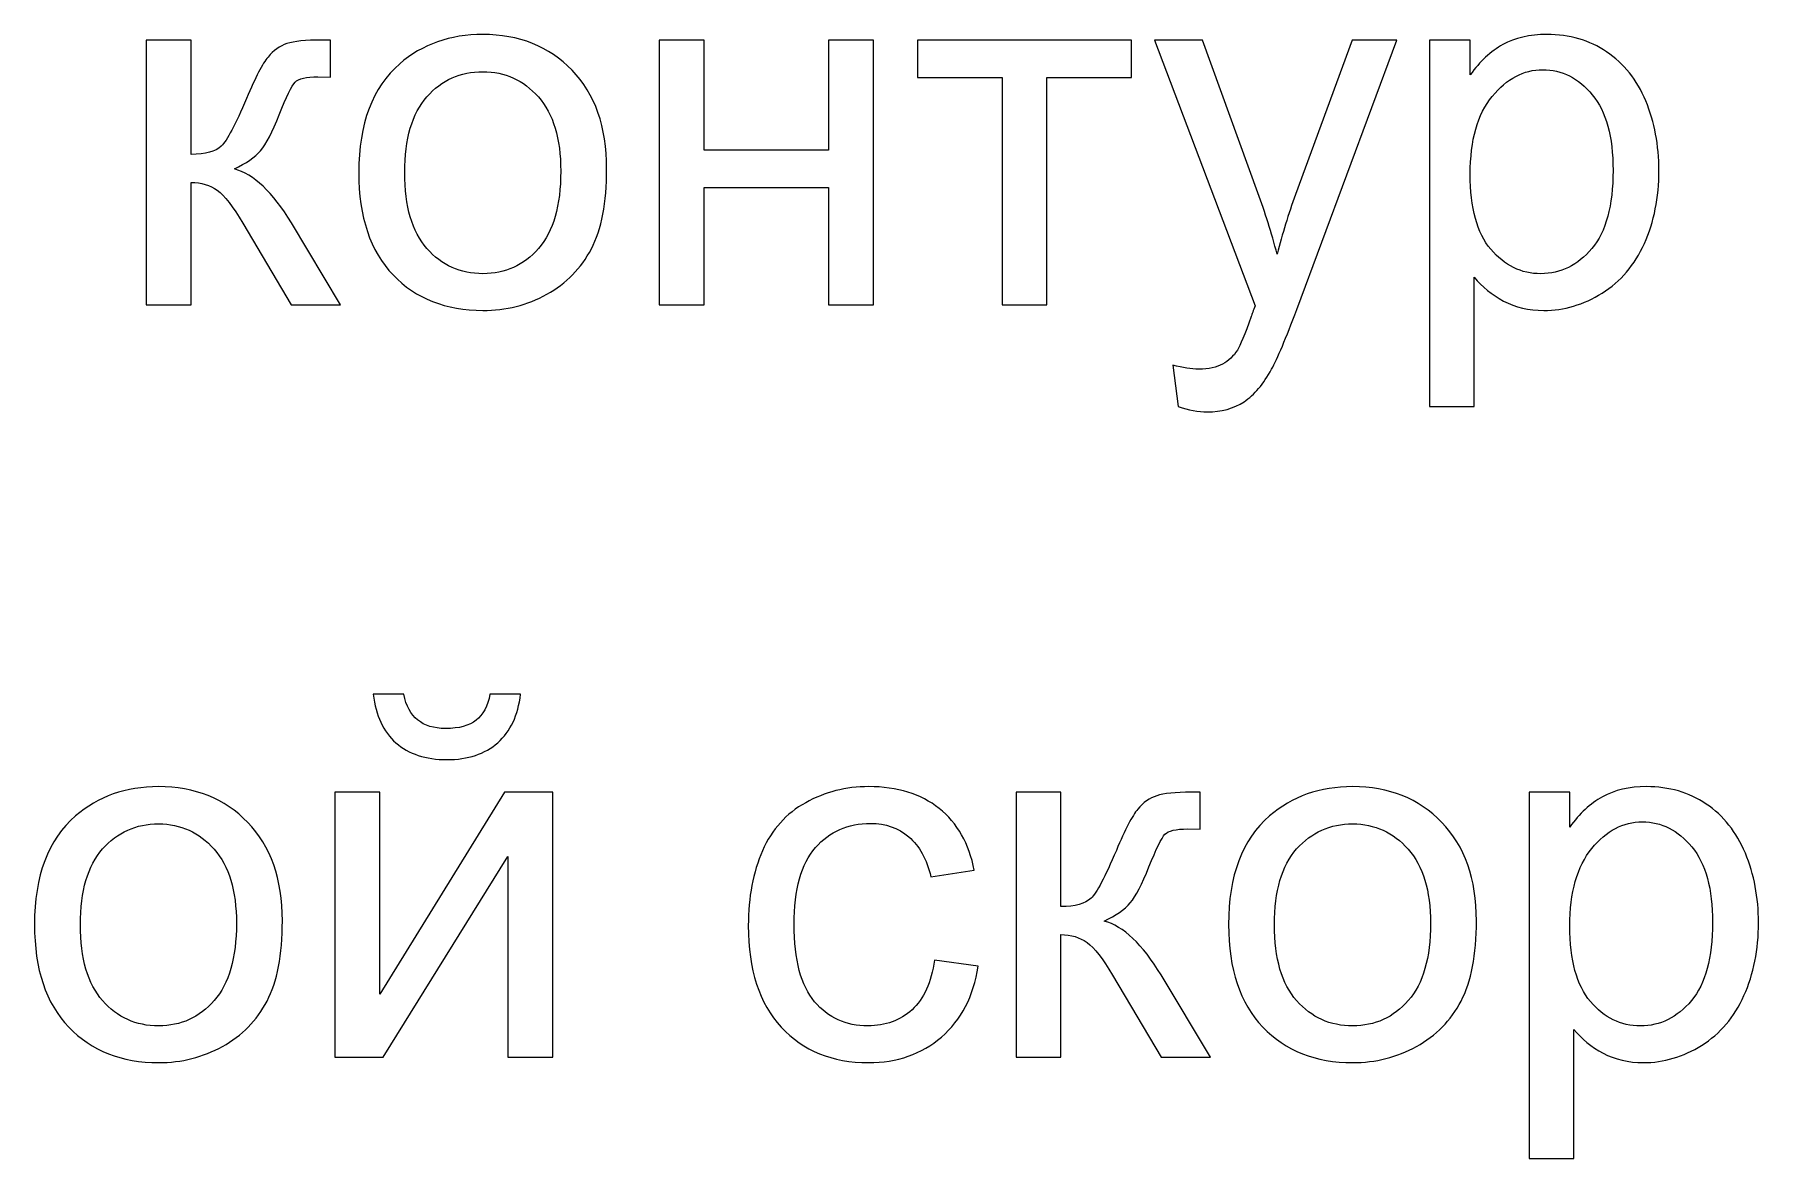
# Model space of a CAD drawing. Header units: millimetres. Extents: x -421 to 418, y -426 to 431.
# Drawn here: x -7.79 to 27.34, y 406.3 to 429.2 of the extents above; entities that cross this region are included whole.
import ezdxf

# ---------------------------------------------------------------- set-up
doc = ezdxf.new("R2010")
doc.units = ezdxf.units.MM
doc.header["$MEASUREMENT"] = 0
doc.layers.add('layer 1', color=7, linetype='Continuous')

msp = doc.modelspace()

# ---------------------------------------------------------------- linework, layer by layer
at = {"layer": 'layer 1', "color": 250}
for points, knots in [([(-5.5073, 429.0845), (-5.5073, 429.0845), (-4.593, 429.0845), (-4.593, 429.0845), (-4.593, 429.0845), (-4.593, 429.0845), (-4.593, 426.757), (-4.593, 426.757), (-4.593, 426.757), (-4.302, 426.757), (-4.0977, 426.8124), (-3.9799, 426.925), (-3.9799, 426.925), (-3.8639, 427.0358), (-3.6924, 427.3596), (-3.4639, 427.8982), (-3.4639, 427.8982), (-3.2838, 428.3242), (-3.1383, 428.6048), (-3.0275, 428.7399), (-3.0275, 428.7399), (-2.9149, 428.8749), (-2.7867, 428.9667), (-2.6413, 429.0135), (-2.6413, 429.0135), (-2.4941, 429.0602), (-2.2603, 429.0845), (-1.9399, 429.0845), (-1.9399, 429.0845), (-1.9399, 429.0845), (-1.7563, 429.0845), (-1.7563, 429.0845), (-1.7563, 429.0845), (-1.7563, 429.0845), (-1.7563, 428.3312), (-1.7563, 428.3312), (-1.7563, 428.3312), (-1.7563, 428.3312), (-2.0109, 428.3364), (-2.0109, 428.3364), (-2.0109, 428.3364), (-2.2516, 428.3364), (-2.4058, 428.3), (-2.4733, 428.229), (-2.4733, 428.229), (-2.5443, 428.1545), (-2.6534, 427.9329), (-2.7989, 427.564), (-2.7989, 427.564), (-2.9374, 427.2107), (-3.0638, 426.9665), (-3.1798, 426.8315), (-3.1798, 426.8315), (-3.2941, 426.6964), (-3.4725, 426.5734), (-3.7132, 426.4609), (-3.7132, 426.4609), (-3.3201, 426.3552), (-2.9322, 425.9898), (-2.5512, 425.3629), (-2.5512, 425.3629), (-2.5512, 425.3629), (-1.5485, 423.6918), (-1.5485, 423.6918), (-1.5485, 423.6918), (-1.5485, 423.6918), (-2.553, 423.6918), (-2.553, 423.6918), (-2.553, 423.6918), (-2.553, 423.6918), (-3.5418, 425.3577), (-3.5418, 425.3577), (-3.5418, 425.3577), (-3.7409, 425.6954), (-3.9141, 425.9171), (-4.0613, 426.0245), (-4.0613, 426.0245), (-4.2102, 426.1318), (-4.3869, 426.1855), (-4.593, 426.1855), (-4.593, 426.1855), (-4.593, 426.1855), (-4.593, 423.6918), (-4.593, 423.6918), (-4.593, 423.6918), (-4.593, 423.6918), (-5.5073, 423.6918), (-5.5073, 423.6918), (-5.5073, 423.6918), (-5.5073, 423.6918), (-5.5073, 429.0845), (-5.5073, 429.0845)], [0, 0, 0, 0, 0.0416667, 0.0416667, 0.0416667, 0.0416667, 0.0833333, 0.0833333, 0.0833333, 0.0833333, 0.125, 0.125, 0.125, 0.125, 0.1666667, 0.1666667, 0.1666667, 0.1666667, 0.2083333, 0.2083333, 0.2083333, 0.2083333, 0.25, 0.25, 0.25, 0.25, 0.2916667, 0.2916667, 0.2916667, 0.2916667, 0.3333333, 0.3333333, 0.3333333, 0.3333333, 0.375, 0.375, 0.375, 0.375, 0.4166667, 0.4166667, 0.4166667, 0.4166667, 0.4583333, 0.4583333, 0.4583333, 0.4583333, 0.5, 0.5, 0.5, 0.5, 0.5416667, 0.5416667, 0.5416667, 0.5416667, 0.5833333, 0.5833333, 0.5833333, 0.5833333, 0.625, 0.625, 0.625, 0.625, 0.6666667, 0.6666667, 0.6666667, 0.6666667, 0.7083333, 0.7083333, 0.7083333, 0.7083333, 0.75, 0.75, 0.75, 0.75, 0.7916667, 0.7916667, 0.7916667, 0.7916667, 0.8333333, 0.8333333, 0.8333333, 0.8333333, 0.875, 0.875, 0.875, 0.875, 0.9166667, 0.9166667, 0.9166667, 0.9166667, 1, 1, 1, 1]), ([(-1.1779, 426.3881), (-1.1779, 427.3839), (-0.9008, 428.1216), (-0.3449, 428.6013), (-0.3449, 428.6013), (0.1174, 428.9996), (0.6837, 429.1988), (1.3504, 429.1988), (1.3504, 429.1988), (2.0899, 429.1988), (2.696, 428.9563), (3.167, 428.4714), (3.167, 428.4714), (3.6364, 427.9883), (3.8719, 427.3181), (3.8719, 426.4643), (3.8719, 426.4643), (3.8719, 425.7716), (3.768, 425.2279), (3.5602, 424.8313), (3.5602, 424.8313), (3.3523, 424.4347), (3.0493, 424.1265), (2.651, 423.9065), (2.651, 423.9065), (2.2544, 423.6866), (1.8197, 423.5775), (1.3504, 423.5775), (1.3504, 423.5775), (0.5954, 423.5775), (-0.0142, 423.8182), (-0.48, 424.3014), (-0.48, 424.3014), (-0.9459, 424.7845), (-1.1779, 425.4807), (-1.1779, 426.3881)], [0, 0, 0, 0, 0.1, 0.1, 0.1, 0.1, 0.2, 0.2, 0.2, 0.2, 0.3, 0.3, 0.3, 0.3, 0.4, 0.4, 0.4, 0.4, 0.5, 0.5, 0.5, 0.5, 0.6, 0.6, 0.6, 0.6, 0.7, 0.7, 0.7, 0.7, 0.8, 0.8, 0.8, 0.8, 1, 1, 1, 1]), ([(4.9438, 429.0845), (4.9438, 429.0845), (5.8581, 429.0845), (5.8581, 429.0845), (5.8581, 429.0845), (5.8581, 429.0845), (5.8581, 426.8401), (5.8581, 426.8401), (5.8581, 426.8401), (5.8581, 426.8401), (8.3934, 426.8401), (8.3934, 426.8401), (8.3934, 426.8401), (8.3934, 426.8401), (8.3934, 429.0845), (8.3934, 429.0845), (8.3934, 429.0845), (8.3934, 429.0845), (9.3078, 429.0845), (9.3078, 429.0845), (9.3078, 429.0845), (9.3078, 429.0845), (9.3078, 423.6918), (9.3078, 423.6918), (9.3078, 423.6918), (9.3078, 423.6918), (8.3934, 423.6918), (8.3934, 423.6918), (8.3934, 423.6918), (8.3934, 423.6918), (8.3934, 426.0816), (8.3934, 426.0816), (8.3934, 426.0816), (8.3934, 426.0816), (5.8581, 426.0816), (5.8581, 426.0816), (5.8581, 426.0816), (5.8581, 426.0816), (5.8581, 423.6918), (5.8581, 423.6918), (5.8581, 423.6918), (5.8581, 423.6918), (4.9438, 423.6918), (4.9438, 423.6918), (4.9438, 423.6918), (4.9438, 423.6918), (4.9438, 429.0845), (4.9438, 429.0845)], [0, 0, 0, 0, 0.0769231, 0.0769231, 0.0769231, 0.0769231, 0.1538462, 0.1538462, 0.1538462, 0.1538462, 0.2307692, 0.2307692, 0.2307692, 0.2307692, 0.3076923, 0.3076923, 0.3076923, 0.3076923, 0.3846154, 0.3846154, 0.3846154, 0.3846154, 0.4615385, 0.4615385, 0.4615385, 0.4615385, 0.5384615, 0.5384615, 0.5384615, 0.5384615, 0.6153846, 0.6153846, 0.6153846, 0.6153846, 0.6923077, 0.6923077, 0.6923077, 0.6923077, 0.7692308, 0.7692308, 0.7692308, 0.7692308, 0.8461538, 0.8461538, 0.8461538, 0.8461538, 1, 1, 1, 1]), ([(10.2031, 429.0845), (10.2031, 429.0845), (14.5671, 429.0845), (14.5671, 429.0845), (14.5671, 429.0845), (14.5671, 429.0845), (14.5671, 428.326), (14.5671, 428.326), (14.5671, 428.326), (14.5671, 428.326), (12.8423, 428.326), (12.8423, 428.326), (12.8423, 428.326), (12.8423, 428.326), (12.8423, 423.6918), (12.8423, 423.6918), (12.8423, 423.6918), (12.8423, 423.6918), (11.9279, 423.6918), (11.9279, 423.6918), (11.9279, 423.6918), (11.9279, 423.6918), (11.9279, 428.326), (11.9279, 428.326), (11.9279, 428.326), (11.9279, 428.326), (10.2031, 428.326), (10.2031, 428.326), (10.2031, 428.326), (10.2031, 428.326), (10.2031, 429.0845), (10.2031, 429.0845)], [0, 0, 0, 0, 0.1111111, 0.1111111, 0.1111111, 0.1111111, 0.2222222, 0.2222222, 0.2222222, 0.2222222, 0.3333333, 0.3333333, 0.3333333, 0.3333333, 0.4444444, 0.4444444, 0.4444444, 0.4444444, 0.5555556, 0.5555556, 0.5555556, 0.5555556, 0.6666667, 0.6666667, 0.6666667, 0.6666667, 0.7777778, 0.7777778, 0.7777778, 0.7777778, 1, 1, 1, 1]), ([(15.5144, 421.6189), (15.5144, 421.6189), (15.4105, 422.464), (15.4105, 422.464), (15.4105, 422.464), (15.6114, 422.4103), (15.7846, 422.3826), (15.9335, 422.3826), (15.9335, 422.3826), (16.1378, 422.3826), (16.3006, 422.4172), (16.4218, 422.4848), (16.4218, 422.4848), (16.5448, 422.5523), (16.6452, 422.6476), (16.7232, 422.7688), (16.7232, 422.7688), (16.7803, 422.8606), (16.8738, 423.0874), (17.002, 423.4511), (17.002, 423.4511), (17.0193, 423.5013), (17.0453, 423.5758), (17.0834, 423.6745), (17.0834, 423.6745), (17.0834, 423.6745), (15.0364, 429.0845), (15.0364, 429.0845), (15.0364, 429.0845), (15.0364, 429.0845), (16.0132, 429.0845), (16.0132, 429.0845), (16.0132, 429.0845), (16.0132, 429.0845), (17.1388, 425.9708), (17.1388, 425.9708), (17.1388, 425.9708), (17.286, 425.5777), (17.4159, 425.1621), (17.5319, 424.7257), (17.5319, 424.7257), (17.6375, 425.1361), (17.7622, 425.5413), (17.9077, 425.9396), (17.9077, 425.9396), (17.9077, 425.9396), (19.0576, 429.0845), (19.0576, 429.0845), (19.0576, 429.0845), (19.0576, 429.0845), (19.9702, 429.0845), (19.9702, 429.0845), (19.9702, 429.0845), (19.9702, 429.0845), (17.9319, 423.5983), (17.9319, 423.5983), (17.9319, 423.5983), (17.712, 423.0078), (17.5406, 422.6025), (17.4176, 422.3791), (17.4176, 422.3791), (17.2548, 422.0795), (17.0678, 421.8596), (16.8582, 421.7193), (16.8582, 421.7193), (16.647, 421.5791), (16.3959, 421.5098), (16.1049, 421.5098), (16.1049, 421.5098), (15.9283, 421.5098), (15.7309, 421.5462), (15.5144, 421.6189)], [0, 0, 0, 0, 0.0526316, 0.0526316, 0.0526316, 0.0526316, 0.1052632, 0.1052632, 0.1052632, 0.1052632, 0.1578947, 0.1578947, 0.1578947, 0.1578947, 0.2105263, 0.2105263, 0.2105263, 0.2105263, 0.2631579, 0.2631579, 0.2631579, 0.2631579, 0.3157895, 0.3157895, 0.3157895, 0.3157895, 0.3684211, 0.3684211, 0.3684211, 0.3684211, 0.4210526, 0.4210526, 0.4210526, 0.4210526, 0.4736842, 0.4736842, 0.4736842, 0.4736842, 0.5263158, 0.5263158, 0.5263158, 0.5263158, 0.5789474, 0.5789474, 0.5789474, 0.5789474, 0.6315789, 0.6315789, 0.6315789, 0.6315789, 0.6842105, 0.6842105, 0.6842105, 0.6842105, 0.7368421, 0.7368421, 0.7368421, 0.7368421, 0.7894737, 0.7894737, 0.7894737, 0.7894737, 0.8421053, 0.8421053, 0.8421053, 0.8421053, 0.8947368, 0.8947368, 0.8947368, 0.8947368, 1, 1, 1, 1]), ([(20.6352, 421.6241), (20.6352, 421.6241), (20.6352, 429.0845), (20.6352, 429.0845), (20.6352, 429.0845), (20.6352, 429.0845), (21.4664, 429.0845), (21.4664, 429.0845), (21.4664, 429.0845), (21.4664, 429.0845), (21.4664, 428.3762), (21.4664, 428.3762), (21.4664, 428.3762), (21.6621, 428.6498), (21.8838, 428.8559), (22.1314, 428.9927), (22.1314, 428.9927), (22.3773, 429.1295), (22.6769, 429.1988), (23.0285, 429.1988), (23.0285, 429.1988), (23.4891, 429.1988), (23.8943, 429.081), (24.2459, 428.8438), (24.2459, 428.8438), (24.5974, 428.6082), (24.8624, 428.274), (25.0425, 427.8445), (25.0425, 427.8445), (25.2208, 427.4133), (25.3109, 426.9423), (25.3109, 426.428), (25.3109, 426.428), (25.3109, 425.879), (25.2122, 425.3837), (25.0148, 424.9421), (25.0148, 424.9421), (24.8173, 424.5023), (24.5299, 424.1646), (24.1524, 423.929), (24.1524, 423.929), (23.7766, 423.6953), (23.38, 423.5775), (22.9644, 423.5775), (22.9644, 423.5775), (22.6596, 423.5775), (22.386, 423.6416), (22.1453, 423.7697), (22.1453, 423.7697), (21.9028, 423.8979), (21.7054, 424.0589), (21.5495, 424.2546), (21.5495, 424.2546), (21.5495, 424.2546), (21.5495, 421.6241), (21.5495, 421.6241), (21.5495, 421.6241), (21.5495, 421.6241), (20.6352, 421.6241), (20.6352, 421.6241)], [0, 0, 0, 0, 0.0625, 0.0625, 0.0625, 0.0625, 0.125, 0.125, 0.125, 0.125, 0.1875, 0.1875, 0.1875, 0.1875, 0.25, 0.25, 0.25, 0.25, 0.3125, 0.3125, 0.3125, 0.3125, 0.375, 0.375, 0.375, 0.375, 0.4375, 0.4375, 0.4375, 0.4375, 0.5, 0.5, 0.5, 0.5, 0.5625, 0.5625, 0.5625, 0.5625, 0.625, 0.625, 0.625, 0.625, 0.6875, 0.6875, 0.6875, 0.6875, 0.75, 0.75, 0.75, 0.75, 0.8125, 0.8125, 0.8125, 0.8125, 0.875, 0.875, 0.875, 0.875, 1, 1, 1, 1]), ([(-0.2428, 426.3864), (-0.2428, 425.6972), (-0.0921, 425.1811), (0.2092, 424.84), (0.2092, 424.84), (0.5123, 424.4971), (0.8915, 424.3256), (1.3504, 424.3256), (1.3504, 424.3256), (1.8042, 424.3256), (2.1817, 424.4971), (2.4847, 424.8417), (2.4847, 424.8417), (2.7861, 425.1863), (2.9367, 425.711), (2.9367, 426.4158), (2.9367, 426.4158), (2.9367, 427.0808), (2.7843, 427.5848), (2.4813, 427.9259), (2.4813, 427.9259), (2.1782, 428.2688), (1.8007, 428.4403), (1.3504, 428.4403), (1.3504, 428.4403), (0.8915, 428.4403), (0.5123, 428.2705), (0.2092, 427.9294), (0.2092, 427.9294), (-0.0921, 427.5882), (-0.2428, 427.0739), (-0.2428, 426.3864)], [0, 0, 0, 0, 0.1111111, 0.1111111, 0.1111111, 0.1111111, 0.2222222, 0.2222222, 0.2222222, 0.2222222, 0.3333333, 0.3333333, 0.3333333, 0.3333333, 0.4444444, 0.4444444, 0.4444444, 0.4444444, 0.5555556, 0.5555556, 0.5555556, 0.5555556, 0.6666667, 0.6666667, 0.6666667, 0.6666667, 0.7777778, 0.7777778, 0.7777778, 0.7777778, 1, 1, 1, 1]), ([(21.4664, 426.3552), (21.4664, 425.6643), (21.6067, 425.1534), (21.8855, 424.8226), (21.8855, 424.8226), (22.166, 424.4919), (22.5055, 424.3256), (22.9038, 424.3256), (22.9038, 424.3256), (23.309, 424.3256), (23.6553, 424.4971), (23.9428, 424.84), (23.9428, 424.84), (24.232, 425.1828), (24.3758, 425.7128), (24.3758, 426.4314), (24.3758, 426.4314), (24.3758, 427.1172), (24.2355, 427.6298), (23.9532, 427.971), (23.9532, 427.971), (23.6709, 428.3121), (23.335, 428.4818), (22.9436, 428.4818), (22.9436, 428.4818), (22.5557, 428.4818), (22.2128, 428.3), (21.9149, 427.9381), (21.9149, 427.9381), (21.6153, 427.5744), (21.4664, 427.0479), (21.4664, 426.3552)], [0, 0, 0, 0, 0.1111111, 0.1111111, 0.1111111, 0.1111111, 0.2222222, 0.2222222, 0.2222222, 0.2222222, 0.3333333, 0.3333333, 0.3333333, 0.3333333, 0.4444444, 0.4444444, 0.4444444, 0.4444444, 0.5555556, 0.5555556, 0.5555556, 0.5555556, 0.6666667, 0.6666667, 0.6666667, 0.6666667, 0.7777778, 0.7777778, 0.7777778, 0.7777778, 1, 1, 1, 1])]:
    msp.add_open_spline(points, degree=3, knots=knots, dxfattribs=at)
at = {"layer": 'layer 1', "color": 242}
for points, knots in [([(1.4951, 415.7582), (1.4951, 415.7582), (2.1185, 415.7582), (2.1185, 415.7582), (2.1185, 415.7582), (2.0683, 415.3305), (1.9124, 415.0015), (1.6527, 414.7729), (1.6527, 414.7729), (1.3929, 414.5426), (1.0483, 414.4283), (0.6171, 414.4283), (0.6171, 414.4283), (0.1842, 414.4283), (-0.1622, 414.5426), (-0.4202, 414.7694), (-0.4202, 414.7694), (-0.6783, 414.998), (-0.8341, 415.327), (-0.8843, 415.7582), (-0.8843, 415.7582), (-0.8843, 415.7582), (-0.2609, 415.7582), (-0.2609, 415.7582), (-0.2609, 415.7582), (-0.2142, 415.5245), (-0.1189, 415.3496), (0.0214, 415.2353), (0.0214, 415.2353), (0.1616, 415.1192), (0.3521, 415.0621), (0.5894, 415.0621), (0.5894, 415.0621), (0.8647, 415.0621), (1.0725, 415.1175), (1.2128, 415.2301), (1.2128, 415.2301), (1.3531, 415.3409), (1.4483, 415.5175), (1.4951, 415.7582)], [0, 0, 0, 0, 0.0909091, 0.0909091, 0.0909091, 0.0909091, 0.1818182, 0.1818182, 0.1818182, 0.1818182, 0.2727273, 0.2727273, 0.2727273, 0.2727273, 0.3636364, 0.3636364, 0.3636364, 0.3636364, 0.4545455, 0.4545455, 0.4545455, 0.4545455, 0.5454545, 0.5454545, 0.5454545, 0.5454545, 0.6363636, 0.6363636, 0.6363636, 0.6363636, 0.7272727, 0.7272727, 0.7272727, 0.7272727, 0.8181818, 0.8181818, 0.8181818, 0.8181818, 1, 1, 1, 1]), ([(-7.7853, 411.0669), (-7.7853, 412.0627), (-7.5082, 412.8004), (-6.9523, 413.2801), (-6.9523, 413.2801), (-6.49, 413.6784), (-5.9237, 413.8776), (-5.257, 413.8776), (-5.257, 413.8776), (-4.5175, 413.8776), (-3.9114, 413.6351), (-3.4404, 413.1502), (-3.4404, 413.1502), (-2.971, 412.6671), (-2.7355, 411.9969), (-2.7355, 411.1431), (-2.7355, 411.1431), (-2.7355, 410.4504), (-2.8394, 409.9067), (-3.0472, 409.5101), (-3.0472, 409.5101), (-3.2551, 409.1135), (-3.5581, 408.8053), (-3.9564, 408.5853), (-3.9564, 408.5853), (-4.353, 408.3654), (-4.7877, 408.2563), (-5.257, 408.2563), (-5.257, 408.2563), (-6.012, 408.2563), (-6.6216, 408.497), (-7.0874, 408.9802), (-7.0874, 408.9802), (-7.5533, 409.4633), (-7.7853, 410.1595), (-7.7853, 411.0669)], [0, 0, 0, 0, 0.1, 0.1, 0.1, 0.1, 0.2, 0.2, 0.2, 0.2, 0.3, 0.3, 0.3, 0.3, 0.4, 0.4, 0.4, 0.4, 0.5, 0.5, 0.5, 0.5, 0.6, 0.6, 0.6, 0.6, 0.7, 0.7, 0.7, 0.7, 0.8, 0.8, 0.8, 0.8, 1, 1, 1, 1]), ([(10.5504, 410.3448), (10.5504, 410.3448), (11.4439, 410.2201), (11.4439, 410.2201), (11.4439, 410.2201), (11.3452, 409.6053), (11.0959, 409.1256), (10.6924, 408.7776), (10.6924, 408.7776), (10.2889, 408.4295), (9.7918, 408.2563), (9.2048, 408.2563), (9.2048, 408.2563), (8.4688, 408.2563), (7.8765, 408.497), (7.4297, 408.9784), (7.4297, 408.9784), (6.9812, 409.4599), (6.7578, 410.1491), (6.7578, 411.0462), (6.7578, 411.0462), (6.7578, 411.628), (6.8548, 412.1354), (7.047, 412.5718), (7.047, 412.5718), (7.2392, 413.0065), (7.5319, 413.3338), (7.9268, 413.5503), (7.9268, 413.5503), (8.3199, 413.7685), (8.7476, 413.8776), (9.2117, 413.8776), (9.2117, 413.8776), (9.7953, 413.8776), (10.275, 413.7304), (10.6456, 413.4342), (10.6456, 413.4342), (11.0179, 413.1381), (11.2569, 412.7173), (11.3608, 412.1735), (11.3608, 412.1735), (11.3608, 412.1735), (10.4776, 412.0384), (10.4776, 412.0384), (10.4776, 412.0384), (10.3928, 412.4004), (10.2438, 412.6723), (10.0274, 412.8558), (10.0274, 412.8558), (9.8126, 413.0377), (9.5529, 413.1294), (9.2481, 413.1294), (9.2481, 413.1294), (8.7874, 413.1294), (8.4134, 412.9649), (8.1242, 412.6359), (8.1242, 412.6359), (7.8367, 412.3051), (7.693, 411.7856), (7.693, 411.0721), (7.693, 411.0721), (7.693, 410.3483), (7.8315, 409.8235), (8.1086, 409.4962), (8.1086, 409.4962), (8.3874, 409.1689), (8.7493, 409.0044), (9.1944, 409.0044), (9.1944, 409.0044), (9.5546, 409.0044), (9.8542, 409.1135), (10.0932, 409.3335), (10.0932, 409.3335), (10.3339, 409.5517), (10.4863, 409.8893), (10.5504, 410.3448)], [0, 0, 0, 0, 0.05, 0.05, 0.05, 0.05, 0.1, 0.1, 0.1, 0.1, 0.15, 0.15, 0.15, 0.15, 0.2, 0.2, 0.2, 0.2, 0.25, 0.25, 0.25, 0.25, 0.3, 0.3, 0.3, 0.3, 0.35, 0.35, 0.35, 0.35, 0.4, 0.4, 0.4, 0.4, 0.45, 0.45, 0.45, 0.45, 0.5, 0.5, 0.5, 0.5, 0.55, 0.55, 0.55, 0.55, 0.6, 0.6, 0.6, 0.6, 0.65, 0.65, 0.65, 0.65, 0.7, 0.7, 0.7, 0.7, 0.75, 0.75, 0.75, 0.75, 0.8, 0.8, 0.8, 0.8, 0.85, 0.85, 0.85, 0.85, 0.9, 0.9, 0.9, 0.9, 1, 1, 1, 1]), ([(16.5423, 411.0669), (16.5423, 412.0627), (16.8194, 412.8004), (17.3753, 413.2801), (17.3753, 413.2801), (17.8376, 413.6784), (18.4039, 413.8776), (19.0706, 413.8776), (19.0706, 413.8776), (19.8101, 413.8776), (20.4162, 413.6351), (20.8872, 413.1502), (20.8872, 413.1502), (21.3566, 412.6671), (21.5921, 411.9969), (21.5921, 411.1431), (21.5921, 411.1431), (21.5921, 410.4504), (21.4882, 409.9067), (21.2804, 409.5101), (21.2804, 409.5101), (21.0725, 409.1135), (20.7695, 408.8053), (20.3712, 408.5853), (20.3712, 408.5853), (19.9746, 408.3654), (19.5399, 408.2563), (19.0706, 408.2563), (19.0706, 408.2563), (18.3156, 408.2563), (17.706, 408.497), (17.2402, 408.9802), (17.2402, 408.9802), (16.7743, 409.4633), (16.5423, 410.1595), (16.5423, 411.0669)], [0, 0, 0, 0, 0.1, 0.1, 0.1, 0.1, 0.2, 0.2, 0.2, 0.2, 0.3, 0.3, 0.3, 0.3, 0.4, 0.4, 0.4, 0.4, 0.5, 0.5, 0.5, 0.5, 0.6, 0.6, 0.6, 0.6, 0.7, 0.7, 0.7, 0.7, 0.8, 0.8, 0.8, 0.8, 1, 1, 1, 1]), ([(22.664, 406.3029), (22.664, 406.3029), (22.664, 413.7633), (22.664, 413.7633), (22.664, 413.7633), (22.664, 413.7633), (23.4952, 413.7633), (23.4952, 413.7633), (23.4952, 413.7633), (23.4952, 413.7633), (23.4952, 413.055), (23.4952, 413.055), (23.4952, 413.055), (23.6909, 413.3286), (23.9126, 413.5347), (24.1602, 413.6715), (24.1602, 413.6715), (24.4061, 413.8083), (24.7057, 413.8776), (25.0573, 413.8776), (25.0573, 413.8776), (25.5179, 413.8776), (25.9231, 413.7598), (26.2747, 413.5226), (26.2747, 413.5226), (26.6262, 413.287), (26.8912, 412.9528), (27.0713, 412.5233), (27.0713, 412.5233), (27.2496, 412.0921), (27.3397, 411.6211), (27.3397, 411.1068), (27.3397, 411.1068), (27.3397, 410.5578), (27.241, 410.0625), (27.0436, 409.6209), (27.0436, 409.6209), (26.8461, 409.1811), (26.5587, 408.8434), (26.1812, 408.6078), (26.1812, 408.6078), (25.8054, 408.3741), (25.4088, 408.2563), (24.9932, 408.2563), (24.9932, 408.2563), (24.6884, 408.2563), (24.4148, 408.3204), (24.1741, 408.4485), (24.1741, 408.4485), (23.9316, 408.5767), (23.7342, 408.7377), (23.5783, 408.9334), (23.5783, 408.9334), (23.5783, 408.9334), (23.5783, 406.3029), (23.5783, 406.3029), (23.5783, 406.3029), (23.5783, 406.3029), (22.664, 406.3029), (22.664, 406.3029)], [0, 0, 0, 0, 0.0625, 0.0625, 0.0625, 0.0625, 0.125, 0.125, 0.125, 0.125, 0.1875, 0.1875, 0.1875, 0.1875, 0.25, 0.25, 0.25, 0.25, 0.3125, 0.3125, 0.3125, 0.3125, 0.375, 0.375, 0.375, 0.375, 0.4375, 0.4375, 0.4375, 0.4375, 0.5, 0.5, 0.5, 0.5, 0.5625, 0.5625, 0.5625, 0.5625, 0.625, 0.625, 0.625, 0.625, 0.6875, 0.6875, 0.6875, 0.6875, 0.75, 0.75, 0.75, 0.75, 0.8125, 0.8125, 0.8125, 0.8125, 0.875, 0.875, 0.875, 0.875, 1, 1, 1, 1]), ([(-1.6636, 413.7633), (-1.6636, 413.7633), (-0.7493, 413.7633), (-0.7493, 413.7633), (-0.7493, 413.7633), (-0.7493, 413.7633), (-0.7493, 409.6504), (-0.7493, 409.6504), (-0.7493, 409.6504), (-0.7493, 409.6504), (1.7912, 413.7633), (1.7912, 413.7633), (1.7912, 413.7633), (1.7912, 413.7633), (2.7731, 413.7633), (2.7731, 413.7633), (2.7731, 413.7633), (2.7731, 413.7633), (2.7731, 408.3706), (2.7731, 408.3706), (2.7731, 408.3706), (2.7731, 408.3706), (1.8588, 408.3706), (1.8588, 408.3706), (1.8588, 408.3706), (1.8588, 408.3706), (1.8588, 412.4575), (1.8588, 412.4575), (1.8588, 412.4575), (1.8588, 412.4575), (-0.6783, 408.3706), (-0.6783, 408.3706), (-0.6783, 408.3706), (-0.6783, 408.3706), (-1.6636, 408.3706), (-1.6636, 408.3706), (-1.6636, 408.3706), (-1.6636, 408.3706), (-1.6636, 413.7633), (-1.6636, 413.7633)], [0, 0, 0, 0, 0.0909091, 0.0909091, 0.0909091, 0.0909091, 0.1818182, 0.1818182, 0.1818182, 0.1818182, 0.2727273, 0.2727273, 0.2727273, 0.2727273, 0.3636364, 0.3636364, 0.3636364, 0.3636364, 0.4545455, 0.4545455, 0.4545455, 0.4545455, 0.5454545, 0.5454545, 0.5454545, 0.5454545, 0.6363636, 0.6363636, 0.6363636, 0.6363636, 0.7272727, 0.7272727, 0.7272727, 0.7272727, 0.8181818, 0.8181818, 0.8181818, 0.8181818, 1, 1, 1, 1]), ([(12.2129, 413.7633), (12.2129, 413.7633), (13.1272, 413.7633), (13.1272, 413.7633), (13.1272, 413.7633), (13.1272, 413.7633), (13.1272, 411.4358), (13.1272, 411.4358), (13.1272, 411.4358), (13.4182, 411.4358), (13.6225, 411.4912), (13.7403, 411.6038), (13.7403, 411.6038), (13.8563, 411.7146), (14.0278, 412.0384), (14.2563, 412.577), (14.2563, 412.577), (14.4364, 413.003), (14.5819, 413.2836), (14.6927, 413.4187), (14.6927, 413.4187), (14.8053, 413.5537), (14.9335, 413.6455), (15.0789, 413.6923), (15.0789, 413.6923), (15.2261, 413.739), (15.4599, 413.7633), (15.7803, 413.7633), (15.7803, 413.7633), (15.7803, 413.7633), (15.9639, 413.7633), (15.9639, 413.7633), (15.9639, 413.7633), (15.9639, 413.7633), (15.9639, 413.01), (15.9639, 413.01), (15.9639, 413.01), (15.9639, 413.01), (15.7093, 413.0152), (15.7093, 413.0152), (15.7093, 413.0152), (15.4686, 413.0152), (15.3144, 412.9788), (15.2469, 412.9078), (15.2469, 412.9078), (15.1759, 412.8333), (15.0668, 412.6117), (14.9213, 412.2428), (14.9213, 412.2428), (14.7828, 411.8895), (14.6564, 411.6453), (14.5404, 411.5103), (14.5404, 411.5103), (14.4261, 411.3752), (14.2477, 411.2522), (14.007, 411.1397), (14.007, 411.1397), (14.4001, 411.034), (14.788, 410.6686), (15.169, 410.0417), (15.169, 410.0417), (15.169, 410.0417), (16.1717, 408.3706), (16.1717, 408.3706), (16.1717, 408.3706), (16.1717, 408.3706), (15.1672, 408.3706), (15.1672, 408.3706), (15.1672, 408.3706), (15.1672, 408.3706), (14.1784, 410.0365), (14.1784, 410.0365), (14.1784, 410.0365), (13.9793, 410.3742), (13.8061, 410.5959), (13.6589, 410.7033), (13.6589, 410.7033), (13.51, 410.8106), (13.3333, 410.8643), (13.1272, 410.8643), (13.1272, 410.8643), (13.1272, 410.8643), (13.1272, 408.3706), (13.1272, 408.3706), (13.1272, 408.3706), (13.1272, 408.3706), (12.2129, 408.3706), (12.2129, 408.3706), (12.2129, 408.3706), (12.2129, 408.3706), (12.2129, 413.7633), (12.2129, 413.7633)], [0, 0, 0, 0, 0.0416667, 0.0416667, 0.0416667, 0.0416667, 0.0833333, 0.0833333, 0.0833333, 0.0833333, 0.125, 0.125, 0.125, 0.125, 0.1666667, 0.1666667, 0.1666667, 0.1666667, 0.2083333, 0.2083333, 0.2083333, 0.2083333, 0.25, 0.25, 0.25, 0.25, 0.2916667, 0.2916667, 0.2916667, 0.2916667, 0.3333333, 0.3333333, 0.3333333, 0.3333333, 0.375, 0.375, 0.375, 0.375, 0.4166667, 0.4166667, 0.4166667, 0.4166667, 0.4583333, 0.4583333, 0.4583333, 0.4583333, 0.5, 0.5, 0.5, 0.5, 0.5416667, 0.5416667, 0.5416667, 0.5416667, 0.5833333, 0.5833333, 0.5833333, 0.5833333, 0.625, 0.625, 0.625, 0.625, 0.6666667, 0.6666667, 0.6666667, 0.6666667, 0.7083333, 0.7083333, 0.7083333, 0.7083333, 0.75, 0.75, 0.75, 0.75, 0.7916667, 0.7916667, 0.7916667, 0.7916667, 0.8333333, 0.8333333, 0.8333333, 0.8333333, 0.875, 0.875, 0.875, 0.875, 0.9166667, 0.9166667, 0.9166667, 0.9166667, 1, 1, 1, 1]), ([(-6.8502, 411.0652), (-6.8502, 410.376), (-6.6995, 409.8599), (-6.3982, 409.5188), (-6.3982, 409.5188), (-6.0951, 409.1759), (-5.7159, 409.0044), (-5.257, 409.0044), (-5.257, 409.0044), (-4.8032, 409.0044), (-4.4257, 409.1759), (-4.1227, 409.5205), (-4.1227, 409.5205), (-3.8213, 409.8651), (-3.6707, 410.3898), (-3.6707, 411.0946), (-3.6707, 411.0946), (-3.6707, 411.7596), (-3.8231, 412.2636), (-4.1261, 412.6047), (-4.1261, 412.6047), (-4.4292, 412.9476), (-4.8067, 413.1191), (-5.257, 413.1191), (-5.257, 413.1191), (-5.7159, 413.1191), (-6.0951, 412.9493), (-6.3982, 412.6082), (-6.3982, 412.6082), (-6.6995, 412.267), (-6.8502, 411.7527), (-6.8502, 411.0652)], [0, 0, 0, 0, 0.1111111, 0.1111111, 0.1111111, 0.1111111, 0.2222222, 0.2222222, 0.2222222, 0.2222222, 0.3333333, 0.3333333, 0.3333333, 0.3333333, 0.4444444, 0.4444444, 0.4444444, 0.4444444, 0.5555556, 0.5555556, 0.5555556, 0.5555556, 0.6666667, 0.6666667, 0.6666667, 0.6666667, 0.7777778, 0.7777778, 0.7777778, 0.7777778, 1, 1, 1, 1]), ([(17.4774, 411.0652), (17.4774, 410.376), (17.6281, 409.8599), (17.9294, 409.5188), (17.9294, 409.5188), (18.2325, 409.1759), (18.6117, 409.0044), (19.0706, 409.0044), (19.0706, 409.0044), (19.5244, 409.0044), (19.9019, 409.1759), (20.2049, 409.5205), (20.2049, 409.5205), (20.5063, 409.8651), (20.6569, 410.3898), (20.6569, 411.0946), (20.6569, 411.0946), (20.6569, 411.7596), (20.5045, 412.2636), (20.2015, 412.6047), (20.2015, 412.6047), (19.8984, 412.9476), (19.5209, 413.1191), (19.0706, 413.1191), (19.0706, 413.1191), (18.6117, 413.1191), (18.2325, 412.9493), (17.9294, 412.6082), (17.9294, 412.6082), (17.6281, 412.267), (17.4774, 411.7527), (17.4774, 411.0652)], [0, 0, 0, 0, 0.1111111, 0.1111111, 0.1111111, 0.1111111, 0.2222222, 0.2222222, 0.2222222, 0.2222222, 0.3333333, 0.3333333, 0.3333333, 0.3333333, 0.4444444, 0.4444444, 0.4444444, 0.4444444, 0.5555556, 0.5555556, 0.5555556, 0.5555556, 0.6666667, 0.6666667, 0.6666667, 0.6666667, 0.7777778, 0.7777778, 0.7777778, 0.7777778, 1, 1, 1, 1]), ([(23.4952, 411.034), (23.4952, 410.3431), (23.6355, 409.8322), (23.9143, 409.5014), (23.9143, 409.5014), (24.1948, 409.1707), (24.5343, 409.0044), (24.9326, 409.0044), (24.9326, 409.0044), (25.3378, 409.0044), (25.6841, 409.1759), (25.9716, 409.5188), (25.9716, 409.5188), (26.2608, 409.8616), (26.4046, 410.3916), (26.4046, 411.1102), (26.4046, 411.1102), (26.4046, 411.796), (26.2643, 412.3086), (25.982, 412.6498), (25.982, 412.6498), (25.6997, 412.9909), (25.3638, 413.1606), (24.9724, 413.1606), (24.9724, 413.1606), (24.5845, 413.1606), (24.2416, 412.9788), (23.9437, 412.6169), (23.9437, 412.6169), (23.6441, 412.2532), (23.4952, 411.7267), (23.4952, 411.034)], [0, 0, 0, 0, 0.1111111, 0.1111111, 0.1111111, 0.1111111, 0.2222222, 0.2222222, 0.2222222, 0.2222222, 0.3333333, 0.3333333, 0.3333333, 0.3333333, 0.4444444, 0.4444444, 0.4444444, 0.4444444, 0.5555556, 0.5555556, 0.5555556, 0.5555556, 0.6666667, 0.6666667, 0.6666667, 0.6666667, 0.7777778, 0.7777778, 0.7777778, 0.7777778, 1, 1, 1, 1])]:
    msp.add_open_spline(points, degree=3, knots=knots, dxfattribs=at)

doc.saveas('drawing.dxf')
